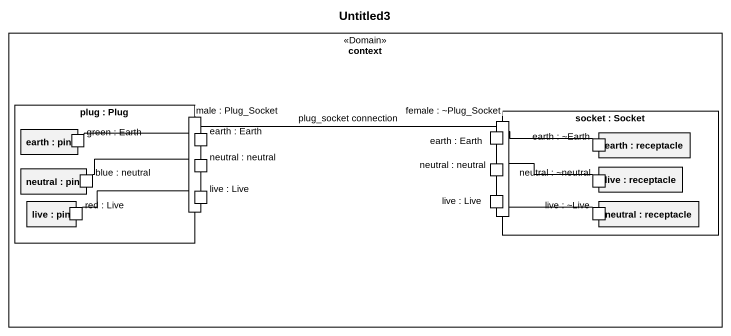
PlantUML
@startuml
title Untitled3
rectangle context <<Domain>> {
  rectangle "plug : Plug" as plug {
    rectangle "earth : pin" as earth {
      port "green : Earth" as green_Earth
    }
    port "male : Plug_Socket" as male_Plug_Socket
    rectangle "neutral : pin" as neutral {
      port "blue : neutral" as blue_neutral
    }
    rectangle "live : pin" as live_2 {
      port "red : Live" as red_Live
    }
  }
  rectangle "socket : Socket" as socket {
    port "female : ~Plug_Socket" as female_Plug_Socket
    rectangle "earth : receptacle" as earth_2 {
      port "earth : ~Earth" as earth_Earth_3
    }
    rectangle "live : receptacle" as live {
      port "neutral : ~neutral" as neutral_neutral_3
    }
    rectangle "neutral : receptacle" as neutral_2 {
      port "live : ~Live" as live_Live_3
    }
  }
  port "earth : Earth" as earth_Earth
  port "earth : Earth" as earth_Earth_2
  port "neutral : neutral" as neutral_neutral
  port "live : Live" as live_Live
  port "neutral : neutral" as neutral_neutral_2
  port "live : Live" as live_Live_2
}
male_Plug_Socket -right- female_Plug_Socket : plug_socket connection
earth_Earth -left- green_Earth
earth_Earth_2 -right- earth_Earth_3
neutral_neutral -left- blue_neutral
live_Live -left- red_Live
neutral_neutral_2 -right- neutral_neutral_3
live_Live_2 -right- live_Live_3
@enduml
